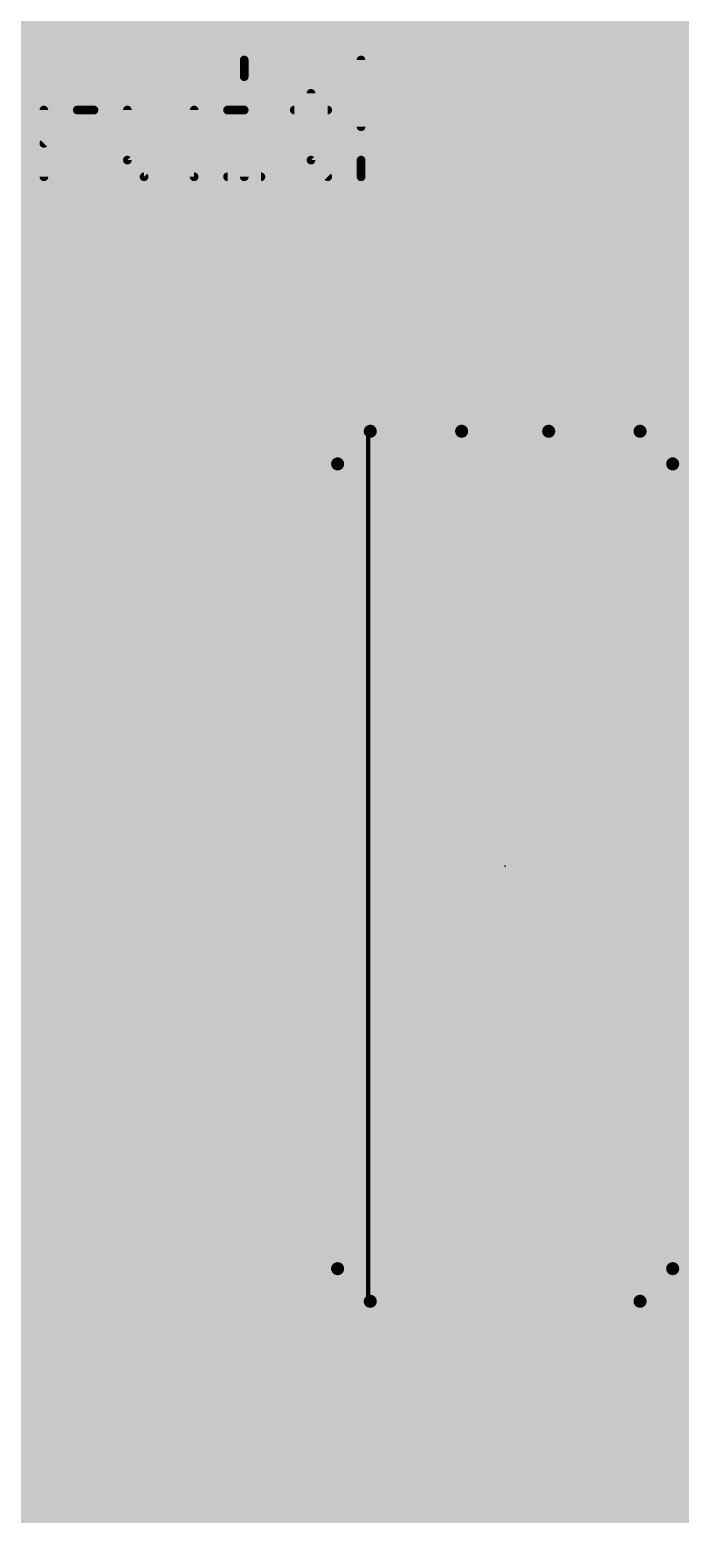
# Model space of a CAD drawing. Extents: x -21 to 66.3, y -17.3 to 56.8.
# Drawn here: x 18.07 to 25.67, y 8.56 to 25.9 of the extents above; entities that cross this region are included whole.
import ezdxf

# ---------------------------------------------------------------- set-up
doc = ezdxf.new("R2010")
doc.units = 0
for name, color, linetype in [('1', 12, 'CONTINUOUS'), ('16', 132, 'CONTINUOUS'), ('18', 110, 'CONTINUOUS'), ('21', 40, 'CONTINUOUS'), ('23', 53, 'CONTINUOUS'), ('52', 253, 'CONTINUOUS')]:
    doc.layers.add(name, color=color, linetype=linetype)

# ---------------------------------------------------------------- blocks, each defined once
blk = doc.blocks.new('RECT')
blk.add_solid([(-0.5, -0.5), (0.5, -0.5), (-0.5, 0.5), (0.5, 0.5)])
blk = doc.blocks.new('ROUNDV')
at = {"const_width": 0.5}
blk.add_lwpolyline([(0, -0.25, 1), (0, 0.25, 1), (0, -0.25)], format="xyb", dxfattribs=at)

msp = doc.modelspace()

# ---------------------------------------------------------------- linework, layer by layer
at = {"layer": '1', "const_width": 0.4064}
for points in [[(22.225, 24.257), (26.67, 28.702)], [(5.461, 24.257), (22.225, 24.257)], [(20.5486, 22.5806), (22.225, 24.257)], [(20.5486, 20.574), (20.5486, 22.5806)], [(23.876, 22.352), (23.368, 21.844)], [(41.783, 22.352), (23.876, 22.352)], [(23.368, 21.844), (23.368, 19.304)], [(13.716, 19.304), (20.5486, 19.304)], [(23.368, 19.304), (22.098, 18.034)], [(19.812, 18.034), (20.5486, 18.034)], [(22.098, 18.034), (20.5486, 18.034)], [(13.716, 17.018), (20.2946, 17.018)], [(20.2946, 17.018), (20.5486, 16.764)], [(20.5486, 15.494), (23.368, 15.494)], [(23.368, 15.494), (23.622, 15.24)], [(18.542, 14.224), (20.5486, 14.224)], [(22.86, 12.954), (23.622, 13.716)], [(20.5486, 12.954), (22.86, 12.954)], [(23.114, 10.668), (25.4, 12.954)], [(25.4, 12.954), (26.6954, 12.954)], [(15.494, 10.668), (23.114, 10.668)]]:
    msp.add_lwpolyline(points, dxfattribs=at)
at = {"layer": '1', "const_width": 0.2032}
for points in [[(22.2968, 24.1852, 1), (22.1532, 24.3288)], [(22.225, 24.1554, 1), (22.225, 24.3586)], [(22.1532, 24.3288, 1), (22.2968, 24.1852)], [(20.6502, 22.5806, 1), (20.447, 22.5806)], [(20.4768, 22.6524, 1), (20.6204, 22.5088)], [(23.876, 22.4536, 1), (23.876, 22.2504)], [(23.9478, 22.2802, 1), (23.8042, 22.4238)], [(23.4696, 21.844, 1), (23.2664, 21.844)], [(23.2962, 21.9158, 1), (23.4398, 21.7722)], [(20.447, 20.574, 1), (20.6502, 20.574)], [(20.5486, 19.2024, 1), (20.5486, 19.4056)], [(23.4398, 19.2322, 1), (23.2962, 19.3758)], [(23.2664, 19.304, 1), (23.4696, 19.304)], [(19.812, 18.1356, 1), (19.812, 17.9324)], [(20.5486, 18.1356, 1), (20.5486, 17.9324)], [(20.5486, 17.9324, 1), (20.5486, 18.1356)], [(22.0262, 18.1058, 1), (22.1698, 17.9622)], [(22.098, 17.9324, 1), (22.098, 18.1356)], [(20.3664, 17.0898, 1), (20.2228, 16.9462)], [(20.2946, 16.9164, 1), (20.2946, 17.1196)], [(20.4768, 16.6922, 1), (20.6204, 16.8358)], [(20.5486, 15.5956, 1), (20.5486, 15.3924)], [(23.4398, 15.5658, 1), (23.2962, 15.4222)], [(23.368, 15.3924, 1), (23.368, 15.5956)], [(23.5502, 15.1682, 1), (23.6938, 15.3118)], [(18.542, 14.3256, 1), (18.542, 14.1224)], [(20.5486, 14.1224, 1), (20.5486, 14.3256)], [(23.6938, 13.6442, 1), (23.5502, 13.7878)], [(20.5486, 13.0556, 1), (20.5486, 12.8524)], [(22.7882, 13.0258, 1), (22.9318, 12.8822)], [(22.86, 12.8524, 1), (22.86, 13.0556)], [(25.4, 13.0556, 1), (25.4, 12.8524)], [(25.4718, 12.8822, 1), (25.3282, 13.0258)], [(23.0422, 10.7398, 1), (23.1858, 10.5962)], [(23.114, 10.5664, 1), (23.114, 10.7696)]]:
    msp.add_lwpolyline(points, format="xyb", dxfattribs=at)
at = {"layer": '16', "const_width": 0.4064}
for points in [[(12.192, 21.844), (38.608, 21.844)], [(11.43, 20.066), (28.194, 20.066)], [(11.684, 19.304), (26.416, 19.304)], [(17.456, 15.31), (18.542, 14.224)], [(23.622, 15.24), (24.384, 14.478)], [(24.384, 14.478), (34.544, 14.478)], [(23.622, 13.716), (42.291, 13.716)]]:
    msp.add_lwpolyline(points, dxfattribs=at)
at = {"layer": '16', "const_width": 0.2032}
for points in [[(23.6938, 15.3118, 1), (23.5502, 15.1682)], [(24.384, 14.5796, 1), (24.384, 14.3764)], [(24.3122, 14.4062, 1), (24.4558, 14.5498)], [(18.4702, 14.1522, 1), (18.6138, 14.2958)], [(23.622, 13.8176, 1), (23.622, 13.6144)]]:
    msp.add_lwpolyline(points, format="xyb", dxfattribs=at)
at = {"layer": '21'}
for points, const_width in [([(20.5757, 25.5451), (20.5757, 25.3502)], 0.1016), ([(21.94, 25.5451), (21.94, 24.7655)], 0.1016), ([(21.3553, 25.1553), (21.3553, 24.3757)], 0.1016), ([(18.2369, 24.1808), (18.2369, 24.9604)], 0.1016), ([(18.2369, 24.5706), (18.6267, 24.9604)], 0.1016), ([(18.6267, 24.9604), (18.8216, 24.9604)], 0.1016), ([(19.2114, 24.9604), (19.2114, 24.3757)], 0.1016), ([(19.991, 24.1808), (19.991, 24.9604)], 0.1016), ([(20.3808, 24.9604), (20.5757, 24.9604)], 0.1016), ([(20.5757, 24.9604), (20.5757, 24.1808)], 0.1016), ([(21.1604, 24.9604), (21.5502, 24.9604)], 0.1016), ([(19.2114, 24.3757), (19.4063, 24.1808)], 0.1016), ([(21.3553, 24.3757), (21.5502, 24.1808)], 0.1016), ([(21.94, 24.3757), (21.94, 24.1808)], 0.1016), ([(19.4063, 24.1808), (19.991, 24.1808)], 0.1016), ([(20.3808, 24.1808), (20.7706, 24.1808)], 0.1016), ([(23.114, 21.209), (22.0472, 21.209)], 0.1524), ([(22.0218, 21.209), (22.0218, 11.049)], 0.0508), ([(24.13, 21.209), (23.114, 21.209)], 0.1524), ([(25.1968, 21.209), (24.13, 21.209)], 0.1524), ([(21.6662, 20.828), (21.6662, 11.43)], 0.1524), ([(25.5778, 11.43), (25.5778, 20.828)], 0.1524), ([(22.0472, 11.049), (25.1968, 11.049)], 0.1524)]:
    msp.add_lwpolyline(points, dxfattribs=dict(at, const_width=const_width))
for points, const_width in [([(20.6011, 25.5451, 1), (20.5503, 25.5451)], 0.0508), ([(21.9654, 25.5451, 1), (21.9146, 25.5451)], 0.0508), ([(20.5503, 25.3502, 1), (20.6011, 25.3502)], 0.0508), ([(21.3807, 25.1553, 1), (21.3299, 25.1553)], 0.0508), ([(18.2623, 24.9604, 1), (18.2115, 24.9604)], 0.0508), ([(18.6267, 24.9858, 1), (18.6267, 24.935)], 0.0508), ([(18.6446, 24.9424, 1), (18.6087, 24.9784)], 0.0508), ([(18.8216, 24.935, 1), (18.8216, 24.9858)], 0.0508), ([(19.2368, 24.9604, 1), (19.186, 24.9604)], 0.0508), ([(20.0164, 24.9604, 1), (19.9656, 24.9604)], 0.0508), ([(20.3808, 24.9858, 1), (20.3808, 24.935)], 0.0508), ([(20.6011, 24.9604, 1), (20.5503, 24.9604)], 0.0508), ([(20.5757, 24.935, 1), (20.5757, 24.9858)], 0.0508), ([(21.1604, 24.9858, 1), (21.1604, 24.935)], 0.0508), ([(21.5502, 24.935, 1), (21.5502, 24.9858)], 0.0508), ([(21.9146, 24.7655, 1), (21.9654, 24.7655)], 0.0508), ([(18.2189, 24.5886, 1), (18.2548, 24.5526)], 0.0508), ([(19.2293, 24.3937, 1), (19.1934, 24.3577)], 0.0508), ([(19.186, 24.3757, 1), (19.2368, 24.3757)], 0.0508), ([(21.3732, 24.3937, 1), (21.3373, 24.3577)], 0.0508), ([(21.3299, 24.3757, 1), (21.3807, 24.3757)], 0.0508), ([(21.9654, 24.3757, 1), (21.9146, 24.3757)], 0.0508), ([(18.2115, 24.1808, 1), (18.2623, 24.1808)], 0.0508), ([(19.4063, 24.2062, 1), (19.4063, 24.1554)], 0.0508), ([(19.3883, 24.1628, 1), (19.4242, 24.1988)], 0.0508), ([(19.9656, 24.1808, 1), (20.0164, 24.1808)], 0.0508), ([(19.991, 24.1554, 1), (19.991, 24.2062)], 0.0508), ([(20.3808, 24.2062, 1), (20.3808, 24.1554)], 0.0508), ([(20.5503, 24.1808, 1), (20.6011, 24.1808)], 0.0508), ([(20.7706, 24.1554, 1), (20.7706, 24.2062)], 0.0508), ([(21.5322, 24.1628, 1), (21.5681, 24.1988)], 0.0508), ([(21.9146, 24.1808, 1), (21.9654, 24.1808)], 0.0508), ([(22.0472, 21.209, 0.4142), (21.6662, 20.828)], 0.1524), ([(22.0472, 21.2471, 1), (22.0472, 21.1709)], 0.0762), ([(22.0345, 21.209, 1), (22.0091, 21.209)], 0.0254), ([(22.0472, 21.1709, 1), (22.0472, 21.2471)], 0.0762), ([(23.114, 21.2471, 1), (23.114, 21.1709)], 0.0762), ([(23.114, 21.209, 1), (24.13, 21.209)], 0.1524), ([(23.1521, 21.209, 1), (23.0759, 21.209)], 0.0762), ([(23.114, 21.1709, 1), (23.114, 21.2471)], 0.0762), ([(24.13, 21.2471, 1), (24.13, 21.1709)], 0.0762), ([(24.1681, 21.209, 1), (24.0919, 21.209)], 0.0762), ([(24.13, 21.1709, 1), (24.13, 21.2471)], 0.0762), ([(25.5778, 20.828, 0.4142), (25.1968, 21.209)], 0.1524), ([(25.1968, 21.2471, 1), (25.1968, 21.1709)], 0.0762), ([(25.1968, 21.1709, 1), (25.1968, 21.2471)], 0.0762), ([(21.7043, 20.828, 1), (21.6281, 20.828)], 0.0762), ([(21.6281, 20.828, 1), (21.7043, 20.828)], 0.0762), ([(25.6159, 20.828, 1), (25.5397, 20.828)], 0.0762), ([(25.5397, 20.828, 1), (25.6159, 20.828)], 0.0762), ([(21.6662, 11.43, 0.4142), (22.0472, 11.049)], 0.1524), ([(21.7043, 11.43, 1), (21.6281, 11.43)], 0.0762), ([(21.6281, 11.43, 1), (21.7043, 11.43)], 0.0762), ([(25.1968, 11.049, 0.4142), (25.5778, 11.43)], 0.1524), ([(25.6159, 11.43, 1), (25.5397, 11.43)], 0.0762), ([(25.5397, 11.43, 1), (25.6159, 11.43)], 0.0762), ([(22.0472, 11.0871, 1), (22.0472, 11.0109)], 0.0762), ([(22.0472, 11.0109, 1), (22.0472, 11.0871)], 0.0762), ([(25.1968, 11.0871, 1), (25.1968, 11.0109)], 0.0762), ([(25.1968, 11.0109, 1), (25.1968, 11.0871)], 0.0762), ([(22.0091, 11.049, 1), (22.0345, 11.049)], 0.0254)]:
    msp.add_lwpolyline(points, format="xyb", dxfattribs=dict(at, const_width=const_width))
at = {"layer": '23'}
msp.add_point((23.622, 16.129), dxfattribs=at)

# ---------------------------------------------------------------- block references
at = {"layer": '1', "xscale": 0.6604, "yscale": 2.032, "rotation": 270}
for p in [(20.5486, 20.574), (20.5486, 19.304), (20.5486, 18.034), (20.5486, 16.764), (20.5486, 15.494), (20.5486, 14.224), (20.5486, 12.954), (20.5486, 11.684)]:
    msp.add_blockref('RECT', p, dxfattribs=at)
at = {"layer": '18', "xscale": 0.8001, "yscale": 0.8001}
for p in [(23.622, 15.24), (23.622, 15.24), (18.542, 14.224), (18.542, 14.224), (23.622, 13.716), (23.622, 13.716)]:
    msp.add_blockref('ROUNDV', p, dxfattribs=at)
at = {"layer": '52', "xscale": 27.432, "yscale": 28.702, "rotation": 90}
msp.add_blockref('RECT', (21.971, 16.51), dxfattribs=at)

doc.saveas('drawing.dxf')
